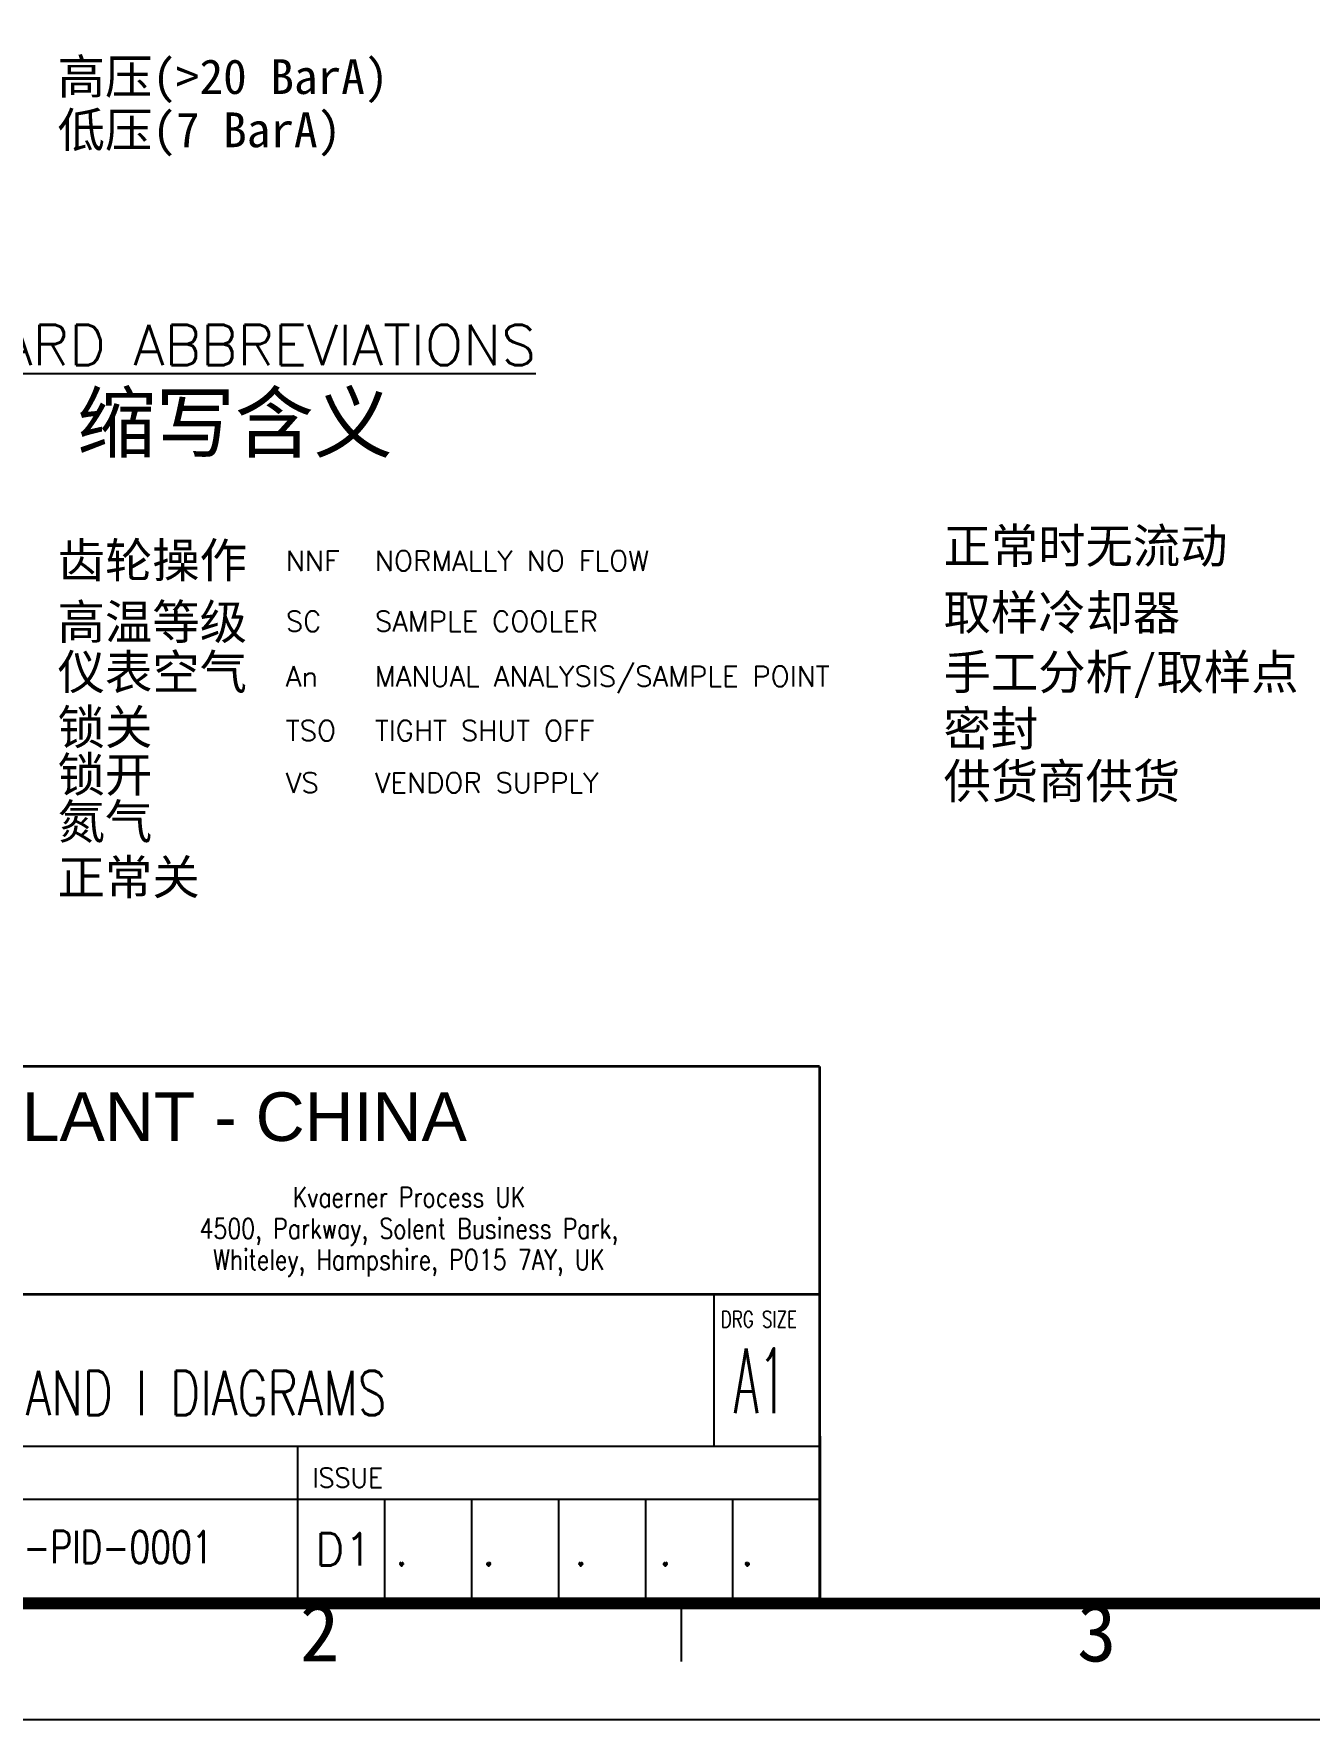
# Model space of a CAD drawing. Extents: x 145 to 987, y 140 to 735.
# Drawn here: x 248.8 to 359.1, y 140.6 to 286.3 of the extents above; entities that cross this region are included whole.
import ezdxf
from ezdxf.enums import TextEntityAlignment as Align

# ---------------------------------------------------------------- set-up
doc = ezdxf.new("R2010")
doc.units = 0
doc.header["$MEASUREMENT"] = 0
doc.layers.get('0').update_dxf_attribs({"linetype": 'CONTINUOUS'})
doc.layers.add('A1-BACKING_SHEET', color=7, linetype='CONTINUOUS')
doc.layers.add('ICISHT', color=7, linetype='CONTINUOUS')
doc.styles.add('25S', font='ROMANS', dxfattribs={"height": 2.5})
doc.styles.add('ROMANS', font='romans')
doc.styles.get("Standard").update_dxf_attribs({"font": 'SimSun.ttf', "width": 0.8})

# ---------------------------------------------------------------- blocks, each defined once
blk = doc.blocks.new('KVAERNER')
at = {"linetype": 'CONTINUOUS'}
for p, q in [((137.13, 13.13), (137.13, 26.26)), ((0, 13.13), (146.26, 13.13)), ((101.13, 13.13), (101.13, 0)), ((146.33, 0), (146.33, 14)), ((101.12, 10.5), (101.12, 0)), ((-0.09, 8.57), (146.26, 8.57)), ((108.65, 8.57), (108.65, 0)), ((116.17, 8.57), (116.17, 0)), ((123.69, 8.57), (123.69, 0)), ((131.21, 8.57), (131.21, 0)), ((138.73, 8.57), (138.73, 0)), ((-0.09, 0), (146.33, 0))]:
    blk.add_line(p, q, dxfattribs=at)
at = {"linetype": 'CONTINUOUS', "const_width": 0.245}
for points in [[(146.26, 45.96), (-0.09, 45.96)], [(146.26, 45.96), (146.26, 0)], [(146.26, 26.26), (-0.09, 26.26)]]:
    blk.add_lwpolyline(points, dxfattribs=at)
at = {"linetype": 'CONTINUOUS', "style": 'ROMANS'}
for s, height, width, p in [('DRG SIZE', 1.4, 0.75, (137.72, 23.4)), ('ISSUE', 1.68, 0.958, (102.39, 9.57))]:
    blk.add_text(s, height=height, dxfattribs=dict(at, width=width)).set_placement(p)
at = {"color": 1, "linetype": 'CONTINUOUS', "insert": (74.2, 43.71), "char_height": 4.2, "width": 128.7644, "attachment_point": 2, "style": '25S'}
blk.add_mtext('\\fArial|b0|i0|c0|p34;YIZHENG PTA PLANT - CHINA', dxfattribs=at)
at = {"linetype": 'CONTINUOUS', "style": 'ROMANS', "width": 0.75}
blk.add_attdef('420177-01-111-PID-000', text='', height=2.8, dxfattribs=at).set_placement((73.37, 4.42), align=Align.MIDDLE)
at = {"layer": 'A1-BACKING_SHEET', "color": 2, "style": 'ROMANS', "width": 0.8}
for s, p in [('Kvaerner Process UK', (110.75, 33.78)), ('4500, Parkway, Solent Business Park,', (110.75, 31.07)), ('Whiteley, Hampshire, PO15 7AY, UK', (110.75, 28.38))]:
    blk.add_text(s, height=1.75, dxfattribs=at).set_placement(p, align=Align.CENTER)
at = {"layer": 'A1-BACKING_SHEET', "linetype": 'CONTINUOUS', "style": 'ROMANS'}
for s, height, width, p in [('A1', 5.6, 0.5, (138.82, 15.99)), ('GENERAL NOTES AND SYMBOLS FOR P AND I DIAGRAMS', 3.85, 0.75, (1.27, 15.81))]:
    blk.add_text(s, height=height, dxfattribs=dict(at, width=width)).set_placement(p)
for s, p in [('D1', (102.66, 2.83)), ('.', (109.52, 2.83)), ('.', (117.05, 2.83)), ('.', (125.01, 2.83)), ('.', (132.32, 2.83)), ('.', (139.4, 2.83))]:
    blk.add_text(s, height=2.8, dxfattribs=at).set_placement(p)
blk = doc.blocks.new('A')
for p, q in [((159.32, 5), (159.32, 10)), ((0, 0), (841, 0))]:
    blk.add_line(p, q)
at = {"const_width": 1}
blk.add_lwpolyline([(25, 10), (831, 10), (831, 584), (25, 584)], close=True, dxfattribs=at)
for s, p in [('2', (128.05, 5)), ('3', (195.22, 5))]:
    blk.add_text(s, height=5).set_placement(p, align=Align.CENTER)

msp = doc.modelspace()

# ---------------------------------------------------------------- block references
msp.add_blockref('A', (145.5, 140.64))
at = {"linetype": 'CONTINUOUS'}
msp.add_blockref('KVAERNER', (170.51, 151.1), dxfattribs=at).add_auto_attribs({'420177-01-111-PID-000': '420177-01-111-PID-0001'})

# ---------------------------------------------------------------- texts
for s, height, p in [('高压(>20 BarA)', 3, (250.9, 281.07)), ('低压(7 BarA)', 3, (250.9, 276.47)), ('缩写含义', 5, (252.58, 250.18)), ('正常时无流动', 3, (327.47, 240.53)), ('齿轮操作', 3, (250.9, 239.28)), ('高温等级', 3, (250.9, 233.96)), ('取样冷却器', 3, (327.47, 234.77)), ('仪表空气', 3, (250.9, 229.63)), ('手工分析/取样点', 3, (327.47, 229.62)), ('锁关', 3, (250.9, 224.87)), ('密封', 3, (327.47, 224.74)), ('锁开', 3, (250.9, 220.77)), ('供货商供货', 3, (327.47, 220.2)), ('氮气', 3, (250.9, 216.71)), ('正常关', 3, (250.9, 211.9))]:
    msp.add_text(s, height=height, dxfattribs=at).set_placement(p)
at = {"layer": 'ICISHT', "style": 'ROMANS'}
msp.add_text('%%USTANDARD ABBREVIATIONS', height=3.5, dxfattribs=at).set_placement((261.87, 257.63), align=Align.CENTER)
for s, p in [('NNF', (270.62, 239.86)), ('NORMALLY NO FLOW', (278.32, 239.86)), ('SC', (270.62, 234.64)), ('SAMPLE COOLER', (278.32, 234.64)), ('An', (270.62, 229.87)), ('MANUAL ANALYSIS/SAMPLE POINT', (278.32, 229.87)), ('TSO', (270.62, 225.19)), ('TIGHT SHUT OFF', (278.32, 225.19)), ('VS', (270.62, 220.68)), ('VENDOR SUPPLY', (278.32, 220.68))]:
    msp.add_text(s, height=1.75, dxfattribs=at).set_placement(p)

doc.saveas('drawing.dxf')
